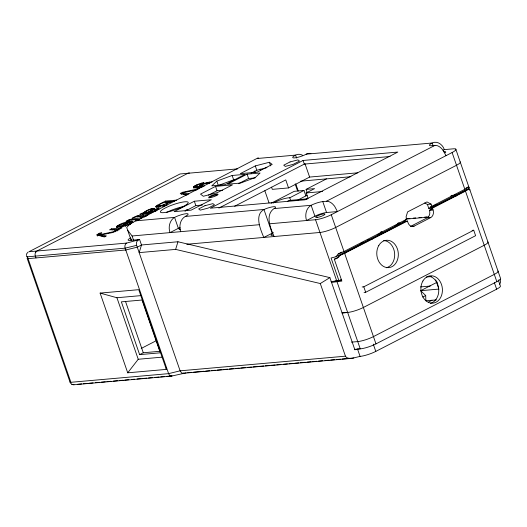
<?xml version="1.0" encoding="UTF-8"?>
<svg xmlns="http://www.w3.org/2000/svg" width="527" height="527" viewBox="0 0 527 527"><rect width="100%" height="100%" fill="white"/><g stroke="black" fill="none" stroke-linecap="round" stroke-linejoin="round"><path stroke-width="0.79" d="M26.35 255.562L26.745 253.632L28.135 252.077M152.013 209.542L147.698 212.44C141.71 213.514 152.323 206.755 152.382 210.78L151.783 209.904M117.244 230.786L116.665 229.39L109.511 229.877L111.546 228.83L121.935 227.914L120.097 228.856L118.522 228.995L118.904 230.088M430.934 210.128L431.461 208.205L468.707 189.035L469.919 190.056L469.755 189.503L500.479 278.236A11.772 2.227 -19.1 0 1 496.823 281.668L375.982 343.881A11.772 2.227 -19.1 0 1 360.257 348.867L354.526 349.375M341.628 279.369L338.953 280.746L331.075 257.993L335.969 256.741L404.999 221.208L405.586 219.278M329.882 277.624L177.955 241.761L141.506 244.989L139.181 252.624L175.629 249.396L320.291 283.539L329.882 277.624L354.875 349.79L357.55 349.105A11.772 2.227 -19.1 0 0 359.724 348.788M175.629 249.396L177.955 241.761M429.953 208.336L430.599 206.406L431.811 206.294L464.834 189.298L468.193 187.045L469.142 187.796L469.261 188.126L429.953 208.336L428.794 208.442L427.41 204.436L424.703 203M102.343 235.319L99.827 235.398L99.57 234.014L101.783 232.862L99.906 233.118L97.106 234.64L97.343 236.03M116.572 226.524L116.493 227.012L117.198 227.249L119.53 226.149L119.161 225.648L121.342 224.331L127.725 222.526L118.766 227.137C123.628 226.498 129.069 225.279 132.699 221.854L132.58 221.571C127 221.044 121.098 223.316 116.572 226.524L116.948 227.611M189.529 173.034A3.926 3.07 84.9 0 0 187.955 173.271L36.897 251.03L35.658 252.242A3.926 3.07 84.9 0 0 35.349 256.115L35.974 257.94M200.965 187.026C199.252 184.793 207.164 182.797 209.739 183.165M195.688 186.611L196.38 187.856L196.064 187.704C194.779 183.824 202.105 184.694 203.942 182.678C196.762 183.673 185.293 190.194 202.223 187.052M158.377 205.78L158.844 207.025C157.501 202.935 167.362 201.887 169.859 201.63L170.241 202.724M122.35 225.905C123.166 226.083 132.929 223.152 129.056 222.453L122.35 225.905L122.732 226.999M335.969 256.741L338.202 253.968L341.825 252.104M196.064 187.704L196.235 187.197M131.131 240.226L126.697 227.433C129.26 224.265 132.764 222.058 136.605 220.754L258.019 157.889L258.671 158.093M146.131 212.994L145.999 213.58L148.08 213.534L149.101 212.855L148.726 211.762M35.658 252.242L36.211 251.531M127.718 372.813L166.348 369.394L138.746 289.672L100.11 293.091L127.718 372.813L138.232 359.269L162.309 357.135M156.598 210.648L156.216 209.298L155.696 209.166L157.916 208.125L158.811 208.428C153.812 213.323 146.282 213.369 139.787 214.291L143.601 212.875C146.493 209.021 162.435 205.306 149.082 212.322L149.457 213.409M196.004 186.762L198.778 186.479C202.381 183.488 207.421 182.039 212.085 181.986M200.886 184.911L201.268 186.005L199.496 187.138L199.193 187.875L198.778 186.479M431.461 208.205L432.436 208.119L433.069 209.937A5.883 4.611 84.9 0 1 430.743 217.565L414.163 226.103A5.883 4.611 84.9 0 1 408.056 222.816L407.424 220.991L406.449 221.077L339.428 255.582L337.155 258.401L334.302 259.225L341.865 281.069L331.45 282.432M499.695 284.277L500.551 282.255L500.169 279.29M164.042 206.347L163.666 205.253L163.232 206.031L164.384 206.176M176.585 200.102L165.438 201.09L157.711 205.089L155.478 206.867L158.443 206.959L163.666 205.253M216.814 181.117L211.768 185.847L225.049 184.667L245.141 174.325L232.143 175.478L216.814 181.117L218.323 185.471L233.652 179.826L235.273 179.681M118.522 228.995L118.687 229.535L117.732 230.174L115.07 231.3L114.142 231.083L116.869 229.693M145.808 212.414L144.378 213.461L144.003 212.368M99.774 234.443L97.488 235.734L97.106 234.64M274.106 236.524C270.463 228.145 264.376 213.936 275.127 207.888A8.63 1.634 -19.1 0 0 265.865 208.705C253.329 213.231 260.424 229.265 263.79 237.44L273.421 232.624M149.082 212.322L153.034 211.314L156.223 209.555M468.707 189.035L465.466 191.117L432.436 208.119M194.891 185.847L195.273 186.94L194.101 187.724L193.719 186.63M119.128 224.831L119.504 225.918L117.284 227.275L116.902 226.182M180.129 227.48A8.616 1.627 -19.1 0 0 178.363 228.316L170.004 232.618C167.902 226.709 169.944 218.745 176.347 216.551A8.616 1.627 -19.1 0 1 186.756 213.672A8.616 1.627 -19.1 0 1 185.399 216.373C180.122 219.278 178.87 226.314 180.675 231.676M159.49 205.438L156.354 207.282L155.979 206.189M273.124 203.047L279.06 200.306A10.79 2.042 -19.1 0 1 288.71 197.803L289.745 197.79L303.98 190.458L305.871 195.919M287.67 201.189L288.915 200.477L307.649 198.817M314.915 216.215L314.981 216.182A8.63 1.634 -19.1 0 1 326.509 212.526L337.445 211.558L334.579 206.182L332.649 204.021A11.62 6.897 62.7 0 0 326.358 201.281L322.728 201.604A8.63 1.634 -19.1 0 0 311.2 205.26C305.983 208.211 304.758 215.181 306.556 220.517L314.915 216.215L311.134 205.293L274.271 208.56M140.854 218.171L142.343 217.401C137.119 219.12 130.907 217.915 126.124 221.34L130.314 220.016L137.461 219.337L135.413 220.391L136.783 220.266L138.825 219.212M199.259 188.613L182.494 192.309L180.241 193.468L186.512 195.128M181.183 194.272L182.869 193.402L182.494 192.309M169.859 201.63L163.363 204.878L158.785 206.011M120.525 227.519L122.587 226.452M144.273 217.117L143.891 216.024L141.849 217.078L146.717 215.774M143.891 216.024L136.743 216.702L132.554 218.026C137.343 214.601 143.555 215.806 148.779 214.094L147.29 214.858M215.536 186.38L200.504 194.12L203.323 196.261L217.387 192.618L232.427 184.878L215.536 186.38L217.045 190.734L222.677 190.234M255.305 165.913L240.272 173.653L257.156 172.158L272.195 164.417L269.369 162.27L255.305 165.913L256.814 170.261L251.083 173.205M194.338 201.242L174.101 211.656L191.11 210.148L211.34 199.733L194.338 201.242L195.846 205.609L202.328 205.029M247.084 174.154L227.552 184.206L240.549 183.053L255.18 177.599L260.081 173.001L247.084 174.154L248.592 178.501L255.094 177.928M208.455 195.155L217.045 190.734M185.01 211.189L195.846 205.609M238.461 183.719L248.592 178.501M237.749 168.857L180.05 173.969L28.992 251.728L126.691 243.079L139.602 239.535L141.493 244.996M303.058 160.465L210.319 208.205L305.08 199.812L397.826 152.072L303.058 160.465L304.323 164.101L390.099 156.506M141.506 244.989L137.277 247.17L125.775 249.982M218.883 208.086L304.323 164.101M234.673 206.215L285.766 179.911L288.539 187.922L309.619 177.072L357.741 172.81M271.036 203.277L294.264 191.321L303.98 190.458M307.267 192.79L306.088 189.377L326.463 178.884M304.731 199.614L308.051 198.422L306.161 192.961L314.593 188.62L306.088 189.377M298.038 199.95L307.274 195.194M326.358 201.288L434.92 145.399A11.62 6.884 62.8 0 1 441.204 148.14L443.135 150.3L445.994 155.676M442.924 150.34L444.32 149.622L453.246 148.831A11.772 2.227 -19.1 0 1 452.107 152.527L464.834 189.298M269.692 223.784L315.541 219.726A11.772 2.227 -19.1 0 0 331.259 214.739L452.107 152.527M141.21 348.452L156.565 340.547M139.635 354.638L160.294 352.807L142.013 300.028L121.362 301.852L139.635 354.638L143.285 352.761L159.964 351.285M380.224 232.335L381.673 231.59M397.615 223.382L399.064 222.638M450.842 195.985L452.285 195.234M466.026 188.165L468.193 187.045M338.202 253.968L343.993 251.504L406.798 219.173L406.04 216.986L407.595 211.9L426.982 201.92L431.053 204.114L431.811 206.294M360.382 243.672L363.281 242.176M377.767 234.726L382.839 232.117M395.151 225.787L400.224 223.178M428.794 208.442L430.961 207.328M432.397 206.584L436 204.726M454.017 195.451L455.46 194.713M339.428 255.582L344.618 253.322L407.424 220.991M334.302 259.225L339.414 256.596M410.52 226.426L427.101 217.888A5.883 4.611 84.9 0 0 429.426 210.26L431.587 209.147M362.161 286.965L363.795 286.82L473.72 230.227L475.611 235.688L365.685 292.281L364.045 292.426M436.402 299.883L425.875 300.812L425.704 295.542L420.671 290.7L437.364 282.11M422.799 297.037L425.704 295.542M428.392 302.109L432.028 300.238M138.199 240.259A3.926 3.07 84.9 0 0 136.394 243.336L136.645 245.345L180.115 370.824L181.663 372.984L182.988 373.3L351.944 358.34L360.073 356.39A11.772 2.227 -19.1 0 0 375.791 351.404L496.638 289.191A11.772 2.227 -19.1 0 0 500.294 285.759L498.278 279.929M310.93 153.476A11.601 9.084 84.9 0 0 306.24 154.161L304.408 155.076A8.63 1.634 -19.1 0 1 294.665 157.889A8.63 1.634 -19.1 0 1 294.079 155.992L295.568 155.109A11.601 9.084 84.9 0 1 302.584 155.267M156.815 209.911L158.937 209.311L158.555 208.218M70.506 383.109L72.021 384.394L74.314 384.73L171.486 376.12L186.064 372.852M182.988 373.3L183.613 373.063M256.814 170.261L266.965 167.626M154.213 208.343L154.595 209.436L151.677 209.911L151.295 208.817M136.645 245.345L125.143 248.164L27.444 256.82A3.926 0.744 -19.1 0 1 26.745 256.28M341.503 280.147L335.067 280.924M204.384 185.972L200.477 186.15M99.451 234.311L100.387 234.568L115.347 231.3L113.153 232.427L101.368 234.91L101.744 236.004L105.367 236.695M196.999 189.786L182.935 192.757L183.31 193.844L187.731 194.792M331.061 281.57L338.953 280.746M167.092 204.977C161.96 205.655 173.614 200.108 174.444 201.228M132.58 221.571L132.962 222.664L129.273 222.657L128.898 221.564M140.32 216.604L138.95 216.749L138.568 215.655M403.847 221.314L404.999 221.208M257.591 158.469L295.568 155.109L296.576 158.021M306.24 154.161L432.18 143.008C437.272 140.426 442.838 144.714 444.32 149.622M434.92 145.399L431.336 145.715A8.63 1.634 -19.1 0 1 432.18 143.008L433.187 145.92M300.647 181.169L350.916 176.723M288.539 187.922L272.321 189.358L271.563 187.171M166.611 202.111L171.387 201.689M172.981 201.545L174.575 201.406M306.161 192.961L322.564 191.512M143.311 216.34L145.551 216.136M133.884 219.917L135.38 219.779M137.619 219.581L139.115 219.449M136.605 220.754L174.569 217.394L178.363 228.316M185.26 216.445L263.955 209.476L272.149 233.138M114.319 229.713L111.928 229.924L111.546 228.83M116.717 229.502L119.115 229.285M427.41 204.436L431.053 204.114M127.672 230.246L132.086 235.977L259.376 224.7M429.426 210.26L433.069 209.937M139.602 239.535L129.886 240.398A7.846 1.482 -19.1 0 1 130.643 237.934L131.592 240.668M407.49 218.626L409.94 218.409M413.208 218.119L415.658 217.901M418.925 217.611L421.376 217.394M424.643 217.104L427.094 216.887M405.685 219.14L428.57 217.117M427.101 217.888L430.743 217.565M186.795 244.258L319.948 232.466A11.772 2.227 -19.1 0 0 335.673 227.48L456.514 165.267A11.772 2.227 -19.1 0 0 460.17 161.835M125.788 249.976L28.076 258.638A3.926 0.744 -19.1 0 1 27.378 258.098M411.244 226.36L414.163 226.103M368.044 239.594L372.141 239.225M472.087 230.378L473.72 230.227M100.11 293.091L116.928 297.742L141.005 295.614M426.383 277.018L431.284 276.583M420.48 286.919L430.269 286.049M420.671 290.7L438.899 289.086M342.148 312.946L347.649 312.458A11.772 2.227 -19.1 0 0 363.373 307.472L484.214 245.266A11.772 2.227 -19.1 0 0 487.87 241.827M351.45 342.142L357.734 341.588A11.772 2.227 -19.1 0 0 373.459 336.601L494.3 274.389A11.772 2.227 -19.1 0 0 497.962 270.957M351.944 358.34C349.691 358.498 346.641 358.472 345.442 356.18L180.115 370.824L168.607 373.636L70.895 382.299A3.926 0.744 -19.1 0 1 70.196 381.759M187.698 372.708L191.782 372.345M193.416 372.2L204.041 371.258M205.675 371.113L209.766 370.751M211.399 370.606L215.484 370.244M217.117 370.099L222.025 369.664M223.659 369.519L227.743 369.157M229.377 369.012L233.461 368.65M235.101 368.505L239.186 368.142M240.819 367.998L245.72 367.563M247.354 367.418L251.445 367.055M253.079 366.911L257.163 366.548M258.797 366.403L263.704 365.969M265.338 365.83L269.422 365.468M271.056 365.323L275.14 364.961M276.78 364.816L280.865 364.453M283.315 364.236L287.399 363.874M289.033 363.729L293.124 363.366M294.758 363.222L298.842 362.859M300.476 362.714L305.383 362.28M307.017 362.135L311.101 361.772M312.735 361.627L316.826 361.265M318.46 361.12L322.544 360.758M324.994 360.54L329.079 360.178M330.719 360.033L334.803 359.671M336.437 359.526L340.521 359.164M342.155 359.019L347.062 358.591M349.513 358.373L353.834 357.991M77.574 384.262L81.645 383.9M83.279 383.755L87.35 383.392M88.984 383.248L93.055 382.892M95.499 382.674L99.577 382.312M101.204 382.167L105.281 381.805M106.909 381.66L110.986 381.298M113.43 381.08L117.501 380.725M119.135 380.58L123.206 380.217M124.84 380.072L128.911 379.71M131.361 379.493L134.616 379.203M137.066 378.985L141.137 378.63M142.771 378.485L146.842 378.122M148.476 377.978L152.547 377.615M154.991 377.398L159.068 377.036M160.695 376.891L164.773 376.535M166.4 376.39L172.105 375.883M342.016 312.946L347.649 312.458M171.486 376.12L169.542 375.27L168.607 373.636L125.143 248.164A3.926 3.07 84.9 0 1 126.691 243.079M72.976 384.69L73.978 384.736M101.368 234.91L106.382 235.918L104.346 236.966L96.968 234.937M182.935 192.757L188.837 194.041M130.531 223.718L129.965 222.513M158.844 207.025L158.508 205.576M455.763 149.095L469.261 188.126M468.47 188.159L468.997 189.674M465.466 191.117L496.823 281.668M494.366 282.637L496.638 289.191M455.414 194.898L455.947 196.439M435.697 279.844L438.629 288.315M363.795 286.82L365.685 292.281M344.401 252.044L344.935 253.579M331.259 214.739L343.993 251.504M344.618 253.322L375.982 343.881M373.268 344.118L375.791 351.404M322.781 201.604L326.562 212.526M304.962 163.62L309.619 177.072M315.541 219.726L336.779 281.062M337.096 281.971L360.257 348.867M357.55 349.105L360.073 356.39M295.812 184.002L298.236 191.005M295.186 184.022L297.571 190.912M320.291 283.539L345.442 356.18M289.745 197.79L290.687 200.517M269.369 162.27L270.621 165.893M260.154 169.075L260.654 170.531M264.837 190.754L269.053 202.935M254.699 171.058L255.206 172.513M232.143 175.478L233.652 179.826M209.397 182.105L209.772 183.198M206.979 182.619L207.361 183.712M201.946 183.067L202.328 184.16M201.96 184.397L202.335 185.484M200.906 183.343L201.288 184.437M200.589 185.932L201.189 187.507M199.832 185.511L200.207 186.604M199.12 186.044L199.496 187.138M198.455 186.821L198.831 187.908M197.441 186.874L197.823 187.968M196.716 184.911L197.091 186.005M196.604 186.854L196.986 187.948M195.728 185.392L196.103 186.486M195.642 186.393L196.024 187.487M194.226 186.255L194.601 187.348M193.383 186.96L193.758 188.053M165.438 201.09L165.814 202.184M164.569 204.331L164.951 205.425L163.739 205.971L163.363 204.878M162.283 205.293L162.665 206.386M160.215 205.873L160.59 206.959M159.345 205.998L159.721 207.091M157.711 205.089L158.093 206.182M157.916 208.125L158.298 209.212M156.677 205.701L157.059 206.795M155.676 209.977L156.051 211.063M154.536 210.609L154.912 211.696M153.588 208.356L153.963 209.45M152.896 208.448L153.278 209.542M152.132 208.6L152.514 209.693M151.829 209.469L152.211 210.563M150.386 209.094L150.762 210.187M150.59 212.131L150.966 213.218M149.53 212.282L149.905 213.376M147.698 212.44L148.08 213.534M146.506 210.734L146.888 211.828M147.053 212.5L147.435 213.593M147.408 214.212L147.791 215.306M146.117 212.546L146.493 213.639M145.485 212.262L145.999 213.58M145.92 214.983L146.295 216.07M144.602 211.861L144.984 212.954M143.601 212.875L143.976 213.969L143.146 214.107L142.764 213.013M141.915 213.198L142.29 214.291M140.972 217.526L141.355 218.619M137.619 215.82L137.995 216.913M136.829 216.037L137.211 217.131M132.132 218.968L132.514 220.062M132.125 221.406L132.501 222.499M131.183 219.133L131.559 220.227M131.328 221.353L131.704 222.44M130.189 221.412L130.564 222.499M129.523 219.647L129.905 220.741M130.156 222.631L130.551 223.903M130.017 223.04L130.4 224.127M128.562 220.049L128.944 221.136M129.714 223.303L130.09 224.397M127.501 220.556L127.883 221.65M127.554 221.808L127.929 222.901L126.533 223.231L126.157 222.137M132.086 235.977L133.68 240.569M127.824 224.337L128.199 225.424M125.083 225.339L125.466 226.432M120.466 224.179L120.841 225.273M118.18 225.339L118.562 226.432M117.442 225.793L117.817 226.88M116.908 229.495L117.284 230.589L116.665 229.39M116.566 229.963L116.941 231.057M115.176 230.674L115.551 231.768M125.545 301.53L143.285 352.761M99.906 233.118L100.282 234.212M100.387 234.568L100.769 235.661M100.137 234.515L100.519 235.602M99.57 234.014L99.946 235.108M98.378 233.817L98.753 234.91M97.574 234.271L97.95 235.365M116.928 297.742L138.232 359.269M27.444 256.82L70.895 382.299M27.239 258.553L70.058 382.213M166.143 367.833L166.348 369.394M429.103 276.247A13.728 10.751 84.9 0 1 438.76 289.56A13.728 10.751 84.9 0 1 430.407 303.295M443.774 151.822A4.901 0.929 -19.1 0 1 445.012 152.771M180.26 229.614A4.901 0.929 -19.1 0 1 179.931 228.534M208.995 198.033A4.901 0.929 -19.1 0 1 212.75 195.892A4.901 0.929 -19.1 0 1 217.803 194.753M187.335 209.39A14.71 2.78 -19.1 0 1 185.583 210.418M166.697 212.381A14.71 2.78 -19.1 0 1 183.627 206.544M272.993 235.226A4.901 0.929 -19.1 0 1 272.564 233.817M383.597 240.569A13.728 10.757 84.9 0 1 394.604 253.131A13.728 10.757 84.9 0 1 386.317 267.762M204.996 205.675L198.672 208.929L200.247 210.141L208.145 208.093L214.469 204.838L212.895 203.633L204.996 205.675M290.054 161.934L283.73 165.188L285.305 166.394L293.196 164.352L299.52 161.097L297.946 159.885L290.054 161.934M73.227 384.703L72.021 384.394L73.227 384.703M422.911 280.983A13.728 10.751 84.9 0 0 430.552 303.051A13.728 10.751 84.9 0 0 441.481 284.422A13.728 10.751 84.9 0 0 422.911 280.983M317.715 217.381A4.901 0.929 -19.1 0 0 324.955 214.239A4.901 0.929 -19.1 0 0 318.301 215.497A4.901 0.929 -19.1 0 0 317.715 217.381M210.767 197.52A4.901 0.929 -19.1 0 0 218.007 194.371A4.901 0.929 -19.1 0 0 211.347 195.636A4.901 0.929 -19.1 0 0 210.767 197.52M166.473 212.249A14.71 2.78 -19.1 0 0 188.192 202.809A14.71 2.78 -19.1 0 0 168.225 206.591A14.71 2.78 -19.1 0 0 166.473 212.249M378.814 245.45A13.728 10.757 84.9 0 0 386.462 267.518A13.728 10.757 84.9 0 0 397.391 248.889A13.728 10.757 84.9 0 0 378.814 245.45"/></g></svg>
